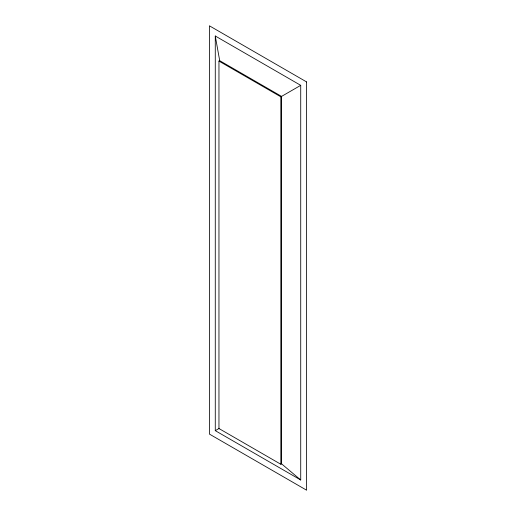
<?xml version="1.0" encoding="UTF-8"?>
<svg xmlns="http://www.w3.org/2000/svg" width="516" height="516" viewBox="0 0 516 516"><rect width="100%" height="100%" fill="white"/><g stroke="black" fill="none" stroke-linecap="round" stroke-linejoin="round"><path stroke-width="0.77" d="M281.568 463.832L280.833 464.258L218.958 428.538L218.958 61.101L219.7 60.675L281.568 96.395L281.568 463.832L300.725 479.996L300.725 85.34L215.275 36.004L215.275 430.66L300.725 479.996M280.833 464.258L280.833 96.821L300.725 85.34M215.275 430.66L219.068 428.474M218.958 61.101L280.833 96.821M215.275 36.004L219.7 60.675M306.614 81.934L209.386 25.8L209.386 434.066L306.614 490.2L306.614 81.934"/></g></svg>
